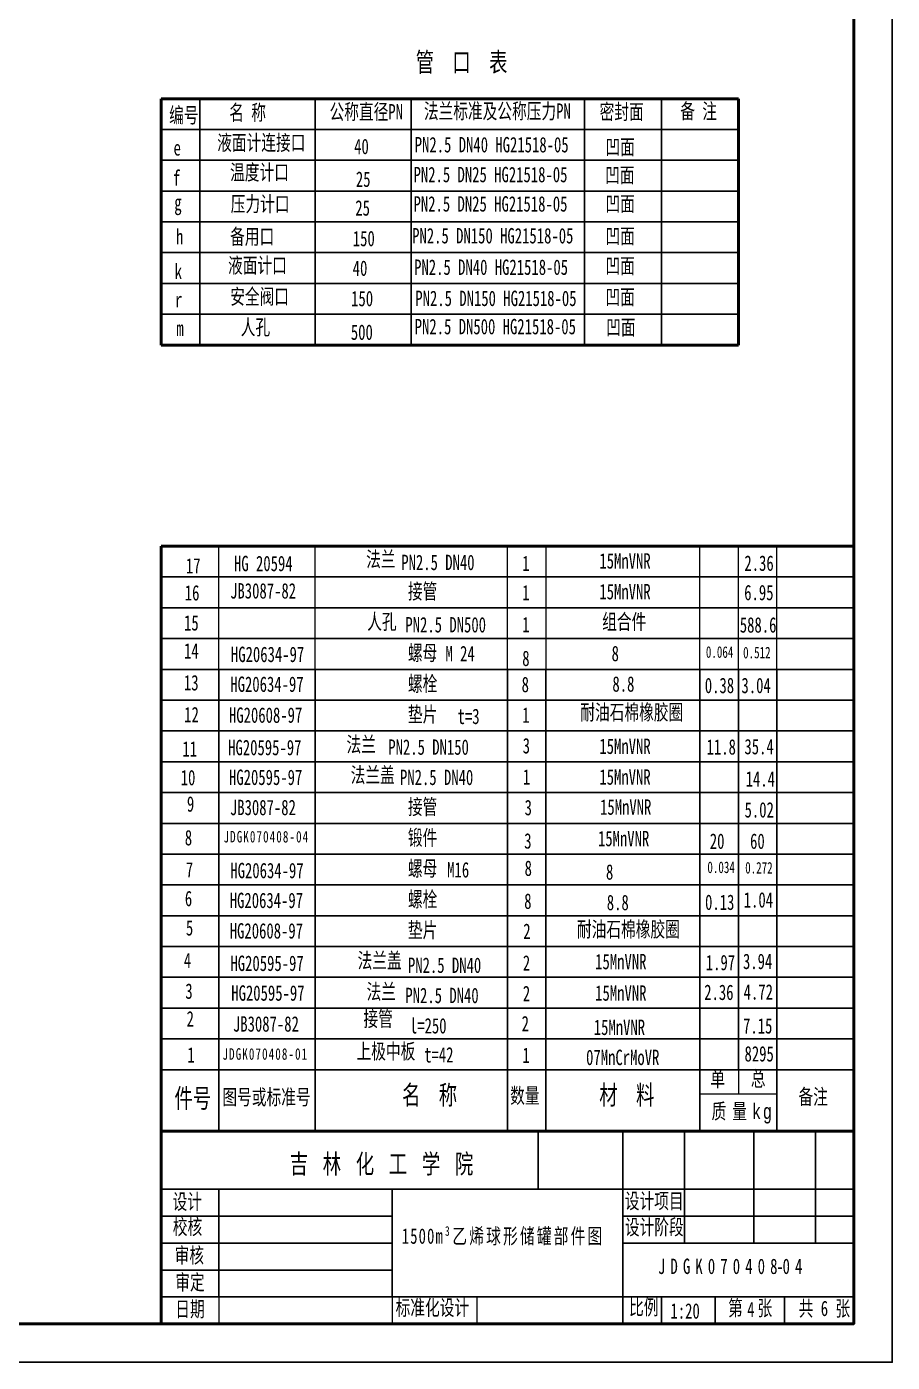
# Model space of a CAD drawing. Header units: inches. Extents: x 0 to 841, y 0 to 594.
# Drawn here: x 616 to 841, y 0 to 346.9 of the extents above; entities that cross this region are included whole.
import ezdxf

# ---------------------------------------------------------------- set-up
doc = ezdxf.new("R2010")
doc.units = ezdxf.units.IN
doc.header["$MEASUREMENT"] = 0
doc.linetypes.add('DASHDOT', pattern=[25.4, 12.7, -6.35, 0, -6.35])
doc.layers.add('图层3', color=90, linetype='DASHDOT')
doc.layers.add('文字', color=7, linetype='Continuous', lineweight=18)
doc.layers.add('轮廓线', color=170, linetype='Continuous', lineweight=50)
doc.styles.add('技术说明', font='txt.shx', dxfattribs={"width": 0.7, "height": 5, "bigfont": 'gbcbig.shx'})
doc.styles.add('技术说明文字', font='txt.shx', dxfattribs={"width": 0.7, "height": 4})

msp = doc.modelspace()

# ---------------------------------------------------------------- linework, layer by layer
for p, q in [((651, 328.239), (691, 328.239)), ((651, 328.239), (691, 328.239)), ((651, 328.239), (691, 328.239)), ((661, 288.239), (661, 328.239)), ((691, 328.239), (781, 328.239)), ((691, 328.239), (781, 328.239)), ((691, 328.239), (781, 328.239)), ((691, 288.239), (691, 328.239)), ((691, 288.239), (691, 328.239)), ((716, 288.239), (716, 328.239)), ((761, 288.239), (761, 328.239)), ((781, 328.239), (801, 328.239)), ((781, 328.239), (801, 328.239)), ((781, 328.239), (801, 328.239)), ((781, 288.239), (781, 328.239)), ((781, 288.239), (781, 328.239)), ((651, 320.239), (691, 320.239)), ((691, 320.239), (781, 320.239)), ((781, 320.239), (801, 320.239)), ((651, 312.239), (691, 312.239)), ((691, 312.239), (781, 312.239)), ((781, 312.239), (801, 312.239)), ((651, 304.239), (691, 304.239)), ((691, 304.239), (781, 304.239)), ((781, 304.239), (801, 304.239)), ((651, 296.239), (691, 296.239)), ((691, 296.239), (781, 296.239)), ((781, 296.239), (801, 296.239)), ((651, 288.239), (691, 288.239)), ((651, 288.239), (691, 288.239)), ((661, 264.239), (661, 288.239)), ((691, 288.239), (781, 288.239)), ((691, 288.239), (781, 288.239)), ((691, 264.239), (691, 288.239)), ((691, 264.239), (691, 288.239)), ((716, 264.239), (716, 288.239)), ((761, 264.239), (761, 288.239)), ((781, 288.239), (801, 288.239)), ((781, 288.239), (801, 288.239)), ((781, 264.239), (781, 288.239)), ((781, 264.239), (781, 288.239)), ((651, 280.239), (691, 280.239)), ((691, 280.239), (781, 280.239)), ((781, 280.239), (801, 280.239)), ((651, 272.239), (691, 272.239)), ((691, 272.239), (781, 272.239)), ((781, 272.239), (801, 272.239)), ((651, 264.239), (691, 264.239)), ((698.865, 264.239), (781, 264.239)), ((781, 264.239), (801, 264.239)), ((651, 204), (831, 204)), ((651, 196), (831, 196)), ((651, 188), (831, 188)), ((651, 180), (831, 180)), ((666, 60), (666, 180)), ((691, 60), (691, 180)), ((741, 60), (741, 180)), ((751, 60), (751, 180)), ((791, 60), (791, 180)), ((801, 76), (801, 180)), ((811, 60), (811, 180)), ((651, 172), (831, 172)), ((651, 164), (831, 164)), ((651, 156), (831, 156)), ((651, 148), (831, 148)), ((651, 140), (831, 140)), ((651, 132), (831, 132)), ((651, 124), (831, 124)), ((651, 116), (831, 116)), ((651, 108), (831, 108)), ((651, 100), (831, 100)), ((651, 92), (831, 92)), ((651, 84), (831, 84)), ((651, 76), (831, 76)), ((651, 60), (831, 60)), ((771, 60), (749, 60)), ((749, 60), (749, 45)), ((787, 60), (765, 60)), ((771, 60), (771, 10)), ((805, 60), (787, 60)), ((787, 60), (787, 30.957)), ((821, 60), (805, 60)), ((805, 60), (805, 30.957)), ((831, 60), (821, 60)), ((821, 60), (821, 30.957)), ((831, 46), (831, 46)), ((651, 45), (831, 45)), ((651, 44.979), (711, 44.979)), ((666, 17), (666, 45)), ((711, 17), (711, 45)), ((651, 37.979), (711, 37.979)), ((771, 37.979), (831, 37.979)), ((651, 30.957), (711, 30.957)), ((771, 30.957), (831, 30.957)), ((651, 23.936), (711, 23.936)), ((831, 17), (651, 17)), ((651, 17), (666, 17)), ((666, 17), (711, 17)), ((781, 10), (781, 17)), ((795, 10), (795, 17)), ((813, 10), (813, 17))]:
    msp.add_line(p, q)
msp.add_lwpolyline([(0, 0), (841, 0), (841, 594), (0, 594)], close=True)
at = {"layer": '文字'}
for p, q in [((666, 180), (666, 212)), ((691, 180), (691, 212)), ((741, 180), (741, 212)), ((751, 212), (751, 180)), ((791, 180), (791, 212)), ((801, 180), (801, 212)), ((811, 180), (811, 212)), ((801, 76), (801, 69.716)), ((791, 69.716), (811, 69.716)), ((666, 17), (666, 10)), ((711, 17), (711, 10)), ((732.988, 17), (732.988, 10))]:
    msp.add_line(p, q, dxfattribs=at)
at = {"layer": '轮廓线'}
for p, q in [((651, 328.239), (691, 328.239)), ((651, 288.239), (651, 328.239)), ((691, 328.239), (781, 328.239)), ((781, 328.239), (801, 328.239)), ((801, 328.239), (801, 288.239)), ((651, 264.239), (651, 288.239)), ((801, 288.239), (801, 264.239)), ((651, 264.239), (691, 264.239)), ((651, 264.239), (691, 264.239)), ((691, 264.239), (781, 264.239)), ((691, 264.239), (781, 264.239)), ((781, 264.239), (801, 264.239)), ((781, 264.239), (801, 264.239)), ((651, 212), (831, 212)), ((651, 212), (651, 196)), ((651, 60), (651, 196)), ((651, 10), (651, 60)), ((651, 60), (651, 53)), ((651, 60), (831, 60)), ((651, 60), (831, 60)), ((651, 53), (651, 46)), ((651, 44.979), (651, 37.979))]:
    msp.add_line(p, q, dxfattribs=at)
msp.add_lwpolyline([(25, 10), (831, 10), (831, 584), (25, 584)], close=True, dxfattribs=at)

# ---------------------------------------------------------------- texts
at = {"style": '技术说明'}
for s, insert, char_height, width, attachment_point in [('{\\fSimSun|b0|i0|c134|p2;15}', (656.944, 194.081), 4, 7.8818, 1), ('{\\fSimSun|b0|i0|c134|p2;14}', (656.944, 186.811), 4, 7.4776, 1), ('{\\fSimSun|b0|i0|c134|p2;13}', (656.906, 178.527), 4, 9.78061, 1), ('{\\fSimSun|b0|i0|c134|p2;12}', (656.98, 170.243), 4, 9.60986, 1), ('{\\fSimSun|b0|i0|c134|p2;11}', (656.483, 161.301), 4, 9.60986, 1), ('{\\fSimSun|b0|i0|c134|p2;10}', (657.981, 151.851), 4, 9.60986, 5), ('{\\fSimSun|b0|i0|c134|p2;9}', (658.643, 145.001), 4, 9.77554, 5), ('{\\fSimSun|b0|i0|c134|p2;8}', (658.087, 136.235), 4, 10.43829, 5), ('{\\fSimSun|b0|i0|c134|p2;7}', (658.355, 127.934), 4, 10.10692, 5), ('{\\fSimSun|b0|i0|c134|p2;6}', (658.103, 120.442), 4, 7.7873, 5), ('{\\fSimSun|b0|i0|c134|p2;5}', (658.375, 112.825), 4, 9.77554, 5), ('{\\fSimSun|b0|i0|c134|p2;4}', (657.833, 104.381), 4, 10.10692, 5), ('{\\fSimSun|b0|i0|c134|p2;3}', (658.228, 96.384), 4, 9.44417, 5), ('{\\fSimSun|b0|i0|c134|p2;2}', (657.602, 91.223), 4, 10.43829, 1), ('{\\fSimSun|b0|i0|c134|p2;1}', (657.805, 81.826), 4, 9.60986, 1), ('{\\fSimSun|b0|i0|c134|p2;材  料}', (764.851, 71.951), 5, 29.47396, 1), ('{\\fSimSun|b0|i0|c134|p2;备注}', (816.61, 70.982), 4, 16.07326, 1), ('\\T1.4;{\\fSimSun|b0|i0|c134|p2;质量\\fArial|b0|i0|c0|p32;kg}', (794.037, 67.207), 4, 24.85756, 1), ('{\\fSimSun|b0|i0|c134|p2;\\T1.2;吉 林 化 工 学 院}', (684.398, 54.045), 5, 50.99774, 1), ('\\T1.15;{\\fSimSun|b0|i0|c134|p2;1500m 乙烯球形储罐部件图}', (713.519, 34.788), 4, 54.68053, 1)]:
    msp.add_mtext(s, dxfattribs=dict(at, insert=insert, char_height=char_height, width=width, attachment_point=attachment_point))
at = {"insert": (772.597, 16.326), "char_height": 4, "attachment_point": 1, "style": '技术说明'}
msp.add_mtext('{\\fSimSun|b0|i0|c134|p2;比例}', dxfattribs=at)
at = {"layer": '图层3', "attachment_point": 1, "style": '技术说明文字'}
for s, insert, char_height, width in [('{\\fSimSun|b0|i0|c134|p2;\\C0;8}', (768.052, 186.122), 4, 8.35301), ('{\\fSimSun|b0|i0|c134|p2;\\C0;8.8}', (768.261, 178.193), 4, 11.69421), ('{\\fSimSun|b0|i0|c134|p2;\\T1.2;\\C0;JDGK070408-04}', (667.198, 138.031), 3, 47.34414), ('{\\fSimSun|b0|i0|c134|p2;\\C0;8}', (766.59, 129.366), 4, 8.35301), ('{\\fSimSun|b0|i0|c134|p2;\\C0;8.8}', (766.799, 121.437), 4, 11.69421), ('{\\fSimSun|b0|i0|c134|p2;\\T1.2;\\C0;JDGK070408-01}', (666.936, 81.587), 3, 64.68), ('{\\fSimSun|b0|i0|c134|p2;\\C0;8295}', (802.592, 82.136), 4, 6.62625), ('{\\fSimSun|b0|i0|c134|p2;\\T0.85;\\C0;J D G K 0 7 0 4 0 8-0 4}', (780.109, 26.936), 4, 47.34414), ('{\\fSimSun|b0|i0|c134|p2;\\C0;4}', (803.291, 15.725), 4, 2.79332)]:
    msp.add_mtext(s, dxfattribs=dict(at, insert=insert, char_height=char_height, width=width))
at = {"layer": '文字', "attachment_point": 1}
for s, insert, char_height, width, style in [('{\\fSimSun|b0|i0|c134|p2;管  口  表}', (717.139, 340.237), 5, 42.07382, '技术说明'), ('{\\fSimSun|b0|i0|c134|p2;编号}', (653.068, 325.952), 4, 7.9318, '技术说明'), ('{\\fSimSun|b0|i0|c134|p2;名 称}', (668.69, 326.644), 4, 20.57268, '技术说明'), ('{\\fSimSun|b0|i0|c134|p2;公称直径PN}', (694.751, 326.843), 4, 20.90616, '技术说明'), ('{\\fSimSun|b0|i0|c134|p2;法兰标准及公称压力PN}', (719.267, 327.015), 4, 41.39038, '技术说明'), ('{\\fSimSun|b0|i0|c134|p2;密封面}', (764.933, 326.839), 4, 21.84, '技术说明'), ('{\\fSimSun|b0|i0|c134|p2;备 注}', (785.906, 327.01), 4, 13.88656, '技术说明'), ('{\\fSimSun|b0|i0|c134|p2;液面计连接口}', (665.559, 318.829), 4, 24.04267, '技术说明'), ('{\\fSimSun|b0|i0|c134|p2;e}', (654.211, 317.468), 4, 2.53495, '技术说明文字'), ('{\\fSimSun|b0|i0|c134|p2;40}', (701.143, 317.823), 4, 10.5805, '技术说明'), ('{\\fSimSun|b0|i0|c134|p2;PN2.5 DN40 HG21518-05}', (716.893, 318.288), 4, 51.02877, '技术说明'), ('{\\fSimSun|b0|i0|c134|p2;凹面}', (766.471, 317.7), 4, 8.28, '技术说明'), ('{\\fSimSun|b0|i0|c134|p2;f}', (654.074, 309.627), 4, 3.30898, '技术说明文字'), ('{\\fSimSun|b0|i0|c134|p2;温度计口}', (668.91, 311.116), 4, 16.43333, '技术说明'), ('{\\fSimSun|b0|i0|c134|p2;25}', (701.594, 309.322), 4, 5.50306, '技术说明'), ('{\\fSimSun|b0|i0|c134|p2;PN2.5 DN25 HG21518-05}', (716.582, 310.529), 4, 51.02877, '技术说明'), ('{\\fSimSun|b0|i0|c134|p2;凹面}', (766.362, 310.386), 4, 8.28, '技术说明'), ('{\\fSimSun|b0|i0|c134|p2;g}', (654.413, 303.268), 4, 2.71506, '技术说明文字'), ('{\\fSimSun|b0|i0|c134|p2;压力计口}', (669.08, 302.899), 4, 16.26667, '技术说明'), ('{\\fSimSun|b0|i0|c134|p2;PN2.5 DN25 HG21518-05}', (716.582, 302.908), 4, 51.02877, '技术说明'), ('{\\fSimSun|b0|i0|c134|p2;凹面}', (766.471, 302.936), 4, 8.28, '技术说明'), ('{\\fSimSun|b0|i0|c134|p2;25}', (701.448, 301.852), 4, 5.50306, '技术说明'), ('{\\fSimSun|b0|i0|c134|p2;备用口}', (668.91, 294.421), 4, 13.04445, '技术说明'), ('{\\fSimSun|b0|i0|c134|p2;h}', (654.838, 294.365), 4, 2.46053, '技术说明文字'), ('{\\fSimSun|b0|i0|c134|p2;150}', (700.793, 293.912), 4, 7.796, '技术说明'), ('{\\fSimSun|b0|i0|c134|p2;PN2.5 DN150 HG21518-05}', (716.221, 294.637), 4, 52.15459, '技术说明'), ('{\\fSimSun|b0|i0|c134|p2;凹面}', (766.471, 294.537), 4, 8.28, '技术说明'), ('{\\fSimSun|b0|i0|c134|p2;k}', (654.513, 285.368), 4, 3.29105, '技术说明文字'), ('{\\fSimSun|b0|i0|c134|p54;液面计口}', (668.378, 286.942), 4, 18.7936, '技术说明文字'), ('{\\fSimSun|b0|i0|c134|p2;40}', (700.772, 286.213), 4, 10.5805, '技术说明'), ('{\\fSimSun|b0|i0|c134|p2;PN2.5 DN40 HG21518-05}', (716.735, 286.466), 4, 51.02877, '技术说明'), ('{\\fSimSun|b0|i0|c134|p2;凹面}', (766.471, 286.82), 4, 8.28, '技术说明'), ('{\\fSimSun|b0|i0|c134|p54;安全阀口}', (668.927, 278.847), 4, 15.94133, '技术说明文字'), ('{\\fSimSun|b0|i0|c134|p2;150}', (700.362, 278.322), 4, 10.5805, '技术说明'), ('{\\fSimSun|b0|i0|c134|p2;PN2.5 DN150 HG21518-05}', (717.041, 278.37), 4, 51.02877, '技术说明'), ('{\\fSimSun|b0|i0|c134|p2;凹面}', (766.471, 278.713), 4, 8.28, '技术说明'), ('{\\fSimSun|b0|i0|c134|p2;r}', (654.599, 278.005), 4, 3.99465, '技术说明文字'), ('{\\fSimSun|b0|i0|c134|p2;人孔}', (671.66, 270.897), 4, 13.6242, '技术说明'), ('{\\fSimSun|b0|i0|c134|p2;PN2.5 DN500 HG21518-05}', (716.888, 271.037), 4, 51.02877, '技术说明'), ('{\\fSimSun|b0|i0|c134|p2;凹面}', (766.654, 270.86), 4, 8.28, '技术说明'), ('{\\fSimSun|b0|i0|c134|p2;m}', (654.926, 270.602), 4, 2.79991, '技术说明文字'), ('{\\fSimSun|b0|i0|c134|p2;500}', (700.288, 269.585), 4, 6.05231, '技术说明'), ('{\\fSimSun|b0|i0|c134|p2;17}', (657.429, 208.899), 4, 5.50321, '技术说明文字'), ('{\\fSimSun|b0|i0|c134|p2;HG 20594}', (669.924, 209.502), 4, 29.72978, '技术说明文字'), ('{\\fSimSun|b0|i0|c134|p54;法兰}', (704.264, 210.629), 4, 12.67517, '技术说明文字'), ('{\\fSimSun|b0|i0|c134|p2;PN2.5 DN40}', (713.391, 209.778), 4, 26.47556, '技术说明文字'), ('{\\fSimSun|b0|i0|c134|p2;1}', (744.836, 209.539), 4, 2.48589, '技术说明文字'), ('{\\fSimSun|b0|i0|c134|p2;15MnVNR}', (764.872, 210.173), 4, 20.56727, '技术说明文字'), ('{\\fSimSun|b0|i0|c134|p2;2.36}', (802.56, 209.587), 4, 14.06, '技术说明文字'), ('{\\fSimSun|b0|i0|c134|p2;16}', (657.13, 201.892), 4, 5.20593, '技术说明文字'), ('{\\fSimSun|b0|i0|c134|p2;JB3087-82}', (668.91, 202.392), 4, 17.09388, '技术说明文字'), ('{\\fSimSun|b0|i0|c134|p54;接管}', (715.124, 202.296), 4, 12.22762, '技术说明文字'), ('{\\fSimSun|b0|i0|c134|p2;1}', (744.836, 201.92), 4, 2.48589, '技术说明文字'), ('{\\fSimSun|b0|i0|c134|p2;15MnVNR}', (764.872, 202.182), 4, 20.56727, '技术说明文字'), ('\\pt4;{\\fSimSun|b0|i0|c134|p2;6.95}', (802.516, 201.949), 4, 9.69333, '技术说明文字'), ('{\\fSimSun|b0|i0|c134|p54;人孔}', (704.547, 194.395), 4, 9.71796, '技术说明文字'), ('{\\fSimSun|b0|i0|c134|p2;组合件}', (765.602, 194.381), 4, 15.70725, '技术说明文字'), ('{\\fSimSun|b0|i0|c134|p2;PN2.5 DN500}', (714.46, 193.586), 4, 31.94489, '技术说明文字'), ('{\\fSimSun|b0|i0|c134|p2;1}', (744.836, 193.64), 4, 2.48589, '技术说明文字'), ('{\\fSimSun|b0|i0|c134|p2;588.6}', (801.366, 193.544), 4, 12.90333, '技术说明文字'), ('{\\fSimSun|b0|i0|c134|p2;HG20634-97}', (669.125, 185.898), 4, 14.43819, '技术说明文字'), ('{\\fSimSun|b0|i0|c134|p54;螺母}', (715.124, 186.296), 4, 8.49806, '技术说明文字'), ('{\\fSimSun|b0|i0|c134|p2;M 24}', (724.867, 186.108), 4, 9.45426, '技术说明文字'), ('{\\fSimSun|b0|i0|c134|p2;8}', (744.836, 184.862), 4, 1.98871, '技术说明文字'), ('{\\fSimSun|b0|i0|c134|p2;0.064}', (792.554, 185.994), 3, 5.85935, '技术说明文字'), ('{\\fSimSun|b0|i0|c134|p2;0.512}', (802.229, 185.858), 3, 7.22199, '技术说明文字'), ('{\\fSimSun|b0|i0|c134|p2;HG20634-97}', (668.97, 178.142), 4, 14.43819, '技术说明文字'), ('{\\fSimSun|b0|i0|c134|p54;螺栓}', (715.124, 178.296), 4, 11.45776, '技术说明文字'), ('{\\fSimSun|b0|i0|c134|p2;8}', (744.671, 178.072), 4, 1.98871, '技术说明文字'), ('{\\fSimSun|b0|i0|c134|p2;0.38 3.04}', (792.272, 177.816), 4, 21.25719, '技术说明文字'), ('{\\fSimSun|b0|i0|c134|p2;HG20608-97}', (668.618, 170.118), 4, 16.76692, '技术说明文字'), ('{\\fSimSun|b0|i0|c134|p54;垫片}', (715.124, 170.296), 4, 15.70119, '技术说明文字'), ('{\\fSimSun|b0|i0|c134|p2;1}', (744.836, 170.122), 4, 2.48589, '技术说明文字'), ('{\\fSimSun|b0|i0|c134|p54;耐油石棉橡胶圈}', (759.926, 170.867), 4, 28.78909, '技术说明文字'), ('{\\fSimSun|b0|i0|c134|p2;t=3}', (728.025, 169.792), 4, 7.76103, '技术说明文字'), ('{\\fSimSun|b0|i0|c134|p54;法兰}', (699.163, 162.514), 4, 18.12601, '技术说明文字'), ('{\\fSimSun|b0|i0|c134|p2;HG20595-97}', (668.403, 161.691), 4, 16.57588, '技术说明文字'), ('{\\fSimSun|b0|i0|c134|p2;PN2.5 DN150}', (710.015, 161.802), 4, 31.94489, '技术说明文字'), ('{\\fSimSun|b0|i0|c134|p2;3}', (744.947, 162.158), 4, 3.23605, '技术说明文字'), ('{\\fSimSun|b0|i0|c134|p2;15MnVNR}', (764.872, 162.024), 4, 20.56727, '技术说明文字'), ('{\\fSimSun|b0|i0|c134|p2;11.8}', (792.742, 161.853), 4, 8.70613, '技术说明文字'), ('{\\fSimSun|b0|i0|c134|p2;35.4}', (802.57, 161.93), 4, 11.8944, '技术说明文字'), ('{\\fSimSun|b0|i0|c134|p2;HG20595-97}', (668.624, 153.962), 4, 16.57588, '技术说明文字'), ('{\\fSimSun|b0|i0|c134|p54;法兰盖}', (700.241, 154.567), 4, 20.55083, '技术说明文字'), ('{\\fSimSun|b0|i0|c134|p2;PN2.5 DN40}', (713.057, 153.948), 4, 26.47556, '技术说明文字'), ('{\\fSimSun|b0|i0|c134|p2;1}', (745.002, 154.058), 4, 2.48589, '技术说明文字'), ('{\\fSimSun|b0|i0|c134|p2;15MnVNR}', (764.872, 154.033), 4, 20.56727, '技术说明文字'), ('{\\fSimSun|b0|i0|c134|p2;14.4}', (802.889, 153.534), 4, 10.65244, '技术说明文字'), ('{\\fSimSun|b0|i0|c134|p2;JB3087-82}', (668.865, 146.127), 4, 17.09388, '技术说明文字'), ('{\\fSimSun|b0|i0|c134|p54;接管}', (715.124, 146.296), 4, 16.6105, '技术说明文字'), ('{\\fSimSun|b0|i0|c134|p2;3}', (745.444, 146.094), 4, 3.23605, '技术说明文字'), ('{\\fSimSun|b0|i0|c134|p2;15MnVNR}', (765.054, 146.224), 4, 20.56727, '技术说明文字'), ('{\\fSimSun|b0|i0|c134|p2;5.02}', (802.607, 145.511), 4, 11.21436, '技术说明文字'), ('{\\fSimSun|b0|i0|c134|p54;锻件}', (715.124, 138.296), 4, 21.46013, '技术说明文字'), ('{\\fSimSun|b0|i0|c134|p2;3}', (745.34, 137.435), 4, 3.23605, '技术说明文字'), ('{\\fSimSun|b0|i0|c134|p2;15MnVNR}', (764.509, 138.052), 4, 20.56727, '技术说明文字'), ('{\\fSimSun|b0|i0|c134|p2;20}', (793.574, 137.367), 4, 8.14, '技术说明文字'), ('{\\fSimSun|b0|i0|c134|p2;60}', (804.032, 137.367), 4, 5.15939, '技术说明文字'), ('{\\fSimSun|b0|i0|c134|p2;HG20634-97}', (668.97, 129.744), 4, 14.43819, '技术说明文字'), ('{\\fSimSun|b0|i0|c134|p54;螺母}', (715.124, 130.296), 4, 50, '技术说明文字'), ('{\\fSimSun|b0|i0|c134|p2;M16}', (725.33, 129.934), 4, 7.6577, '技术说明文字'), ('{\\fSimSun|b0|i0|c134|p2;8}', (745.444, 130.342), 4, 2.19217, '技术说明文字'), ('{\\fSimSun|b0|i0|c134|p2;0.034}', (792.94, 130.088), 3, 6.9864, '技术说明文字'), ('{\\fSimSun|b0|i0|c134|p2;0.272}', (802.774, 129.965), 3, 6.74126, '技术说明文字'), ('{\\fSimSun|b0|i0|c134|p2;HG20634-97}', (668.815, 121.988), 4, 14.43819, '技术说明文字'), ('{\\fSimSun|b0|i0|c134|p54;螺栓}', (715.124, 122.296), 4, 50, '技术说明文字'), ('{\\fSimSun|b0|i0|c134|p2;8}', (745.34, 121.787), 4, 2.19217, '技术说明文字'), ('{\\fSimSun|b0|i0|c134|p2;0.13}', (792.341, 121.507), 4, 6.37355, '技术说明文字'), ('{\\fSimSun|b0|i0|c134|p2;1.04}', (802.391, 122.119), 4, 6.86382, '技术说明文字'), ('{\\fSimSun|b0|i0|c134|p54;垫片}', (715.124, 114.296), 4, 50, '技术说明文字'), ('{\\fSimSun|b0|i0|c134|p54;耐油石棉橡胶圈}', (759.054, 114.496), 4, 28.78909, '技术说明文字'), ('{\\fSimSun|b0|i0|c134|p2;HG20608-97}', (668.815, 114.077), 4, 16.76692, '技术说明文字'), ('{\\fSimSun|b0|i0|c134|p2;2}', (745.091, 113.968), 4, 4.49877, '技术说明文字'), ('{\\fSimSun|b0|i0|c134|p2;HG20595-97}', (668.992, 105.65), 4, 16.57588, '技术说明文字'), ('{\\fSimSun|b0|i0|c134|p2;法兰盖}', (702.049, 106.383), 4, 50, '技术说明文字'), ('{\\fSimSun|b0|i0|c134|p2;PN2.5 DN40}', (715.124, 105.141), 4, 26.47556, '技术说明文字'), ('{\\fSimSun|b0|i0|c134|p2;2}', (744.986, 105.727), 4, 4.49877, '技术说明文字'), ('{\\fSimSun|b0|i0|c134|p2;15MnVNR}', (763.782, 106.089), 4, 20.56727, '技术说明文字'), ('{\\fSimSun|b0|i0|c134|p2;1.97}', (792.528, 105.84), 4, 10.93867, '技术说明文字'), ('{\\fSimSun|b0|i0|c134|p2;3.94}', (802.194, 106.143), 4, 9.95556, '技术说明文字'), ('{\\fSimSun|b0|i0|c134|p2;HG20595-97}', (669.213, 97.921), 4, 16.57588, '技术说明文字'), ('{\\fSimSun|b0|i0|c134|p54;法兰}', (704.378, 98.296), 4, 10.27954, '技术说明文字'), ('{\\fSimSun|b0|i0|c134|p2;PN2.5 DN40}', (714.455, 97.293), 4, 26.47556, '技术说明文字'), ('{\\fSimSun|b0|i0|c134|p2;2}', (744.986, 97.798), 4, 4.49877, '技术说明文字'), ('{\\fSimSun|b0|i0|c134|p2;15MnVNR}', (763.782, 97.916), 4, 20.56727, '技术说明文字'), ('{\\fSimSun|b0|i0|c134|p2;2.36}', (792.117, 98.115), 4, 14.06, '技术说明文字'), ('{\\fSimSun|b0|i0|c134|p2;4.72}', (802.366, 98.196), 4, 12.91733, '技术说明文字'), ('{\\fSimSun|b0|i0|c134|p2;接管}', (703.569, 91.24), 4, 50, '技术说明'), ('{\\fSimSun|b0|i0|c134|p2;JB3087-82}', (669.649, 89.891), 4, 17.09388, '技术说明文字'), ('{\\fSimSun|b0|i0|c134|p2;l=250}', (715.637, 89.416), 4, 16.16533, '技术说明文字'), ('{\\fSimSun|b0|i0|c134|p2;2}', (744.673, 89.975), 4, 4.49877, '技术说明文字'), ('\\pt12;{\\fSimSun|b0|i0|c134|p2;15MnVNR}', (763.418, 89.018), 4, 20.56727, '技术说明文字'), ('{\\fSimSun|b0|i0|c134|p2;7.15}', (802.217, 89.388), 4, 9.184, '技术说明文字'), ('{\\fSimSun|b0|i0|c134|p2;上极中板}', (701.769, 82.8), 4, 25, '技术说明'), ('{\\fSimSun|b0|i0|c134|p2;t=42}', (719.342, 81.877), 4, 15.81689, '技术说明文字'), ('{\\fSimSun|b0|i0|c134|p2;1}', (744.893, 81.768), 4, 2.81685, '技术说明文字'), ('\\pt12;{\\fSimSun|b0|i0|c134|p2;07MnCrMoVR}', (761.419, 81.209), 4, 21.44407, '技术说明文字'), ('{\\fSimSun|b0|i0|c134|p2;单}', (793.713, 75.61), 4, 6.73598, '技术说明文字'), ('{\\fSimSun|b0|i0|c134|p2;总}', (804.243, 75.687), 4, 6.81341, '技术说明文字'), ('{\\fSimSun|b0|i0|c134|p2;件号}', (654.446, 71.099), 5, 16.8, '技术说明'), ('{\\fSimSun|b0|i0|c134|p2;图号或标准号}', (666.908, 70.887), 4, 24.01123, '技术说明'), ('{\\fSimSun|b0|i0|c134|p2;名  称}', (713.605, 71.938), 5, 16.8, '技术说明'), ('{\\fSimSun|b0|i0|c134|p2;数量}', (741.696, 71.28), 4, 16.8, '技术说明'), ('{\\fSimSun|b0|i0|c134|p2;设计}', (653.967, 43.744), 4, 16.8, '技术说明'), ('{\\fSimSun|b0|i0|c134|p2;设计项目}', (771.484, 43.915), 4, 15.76667, '技术说明'), ('{\\fSimSun|b0|i0|c134|p2;校核}', (654.027, 37.193), 4, 16.8, '技术说明'), ('{\\fSimSun|b0|i0|c134|p2;3}', (724.773, 35.359), 2.5, 4.48815, '技术说明文字'), ('{\\fSimSun|b0|i0|c134|p2;设计阶段}', (771.507, 37.13), 4, 25.26222, '技术说明'), ('{\\fSimSun|b0|i0|c134|p2;审核}', (654.502, 29.799), 4, 10.26065, '技术说明'), ('{\\fSimSun|b0|i0|c134|p2;审定}', (654.669, 22.807), 4, 10.26133, '技术说明'), ('{\\fSimSun|b0|i0|c134|p2;日期}', (654.655, 15.828), 4, 13.28344, '技术说明'), ('{\\fSimSun|b0|i0|c134|p2;标准化设计}', (711.928, 16.204), 4, 21.32267, '技术说明'), ('{\\fSimSun|b0|i0|c134|p2;1:20}', (783.351, 15.333), 4, 10.09446, '技术说明文字'), ('{\\fSimSun|b0|i0|c134|p2;第  张}', (798.335, 16.101), 4, 17.26044, '技术说明'), ('{\\fSimSun|b0|i0|c134|p2;共 6 张}', (816.686, 16.005), 4, 16.92727, '技术说明')]:
    msp.add_mtext(s, dxfattribs=dict(at, insert=insert, char_height=char_height, width=width, style=style))

doc.saveas('drawing.dxf')
